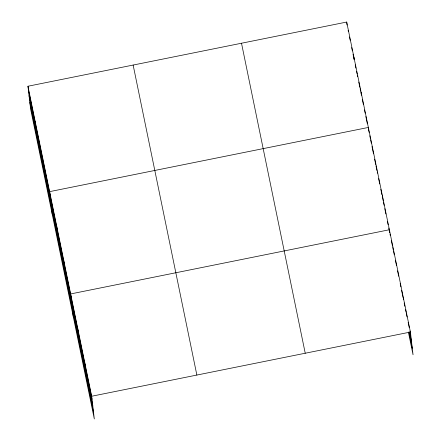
<?xml version="1.0" encoding="UTF-8"?>
<svg xmlns="http://www.w3.org/2000/svg" width="441" height="441" viewBox="0 0 441 441"><rect width="100%" height="100%" fill="white"/><g stroke="black" fill="none" stroke-linecap="round" stroke-linejoin="round"><path stroke-width="0.66" d="M27.954 86.238L91.684 396.238L94.308 418.95L30.583 108.949L27.954 86.238L346.692 22.05L410.417 332.051L413.046 354.762L408.372 332.029M91.684 396.238L410.417 332.051M348.125 30.335L348.396 31.664M349.487 36.967L350.171 40.28M351.67 47.573L352.348 50.886M353.032 54.204L354.123 59.507M355.209 64.81L355.893 68.123M356.576 71.436L357.122 74.088M357.392 75.417L357.662 76.74M358.753 82.043L359.845 87.346M360.115 88.674L360.661 91.326M360.936 92.649L361.482 95.3M362.298 99.28L363.39 104.583M364.475 109.886L365.159 113.199M365.843 116.512L367.342 123.805M368.428 129.108L368.704 130.437L368.356 127.449L49.624 191.637L52.253 214.348M368.841 131.104L369.117 132.443M369.801 135.784L370.352 138.457M370.627 139.797L371.316 143.138M372 146.484L373.51 153.837M374.613 159.184L375.302 162.531M375.986 165.871L376.95 170.551M377.226 171.891L377.502 173.23M378.599 178.577L379.701 183.925M380.798 189.277L381.895 194.624M383.135 200.644L382.375 195.65M383.411 201.978L384.094 205.324M384.784 208.665L385.886 214.017M387.396 221.371L388.086 224.712M388.769 228.058L389.734 232.738L389.386 229.75L70.654 293.938L73.278 316.649M390.009 234.072L390.279 235.411M391.382 240.758L392.479 246.111M392.755 247.445L393.306 250.119M393.581 251.458L394.271 254.799M395.368 260.151L396.47 265.499M397.567 270.851L398.664 276.198M400.18 283.552L400.863 286.898M401.553 290.239L403.063 297.592M404.165 302.945L404.855 306.286M405.538 309.632L406.089 312.305M406.365 313.639L407.049 316.985M408.151 322.332L409.248 327.685M409.937 331.026L410.764 335.039M409.59 332.183L411.514 341.549M408.994 332.205L412.291 348.252M241.508 43.235L305.233 353.235M133.138 65.059L196.862 375.059M28.301 89.225L92.026 399.226M29.056 95.73L92.781 405.737M29.828 102.439L93.558 412.44M403.405 297.951L403.614 299.742M396.398 263.85L396.536 265.047M375.368 161.549L375.71 164.537M361.135 92.318L361.273 93.509M353.914 57.181L354.189 59.574M346.692 22.05L347.034 25.032M84.672 362.138L85.019 365.126M77.66 328.038L78.007 331.026M63.642 259.837L63.989 262.825M56.635 225.737L56.977 228.725M42.402 156.505L42.744 159.488M35.175 121.374L35.523 124.356"/></g></svg>
